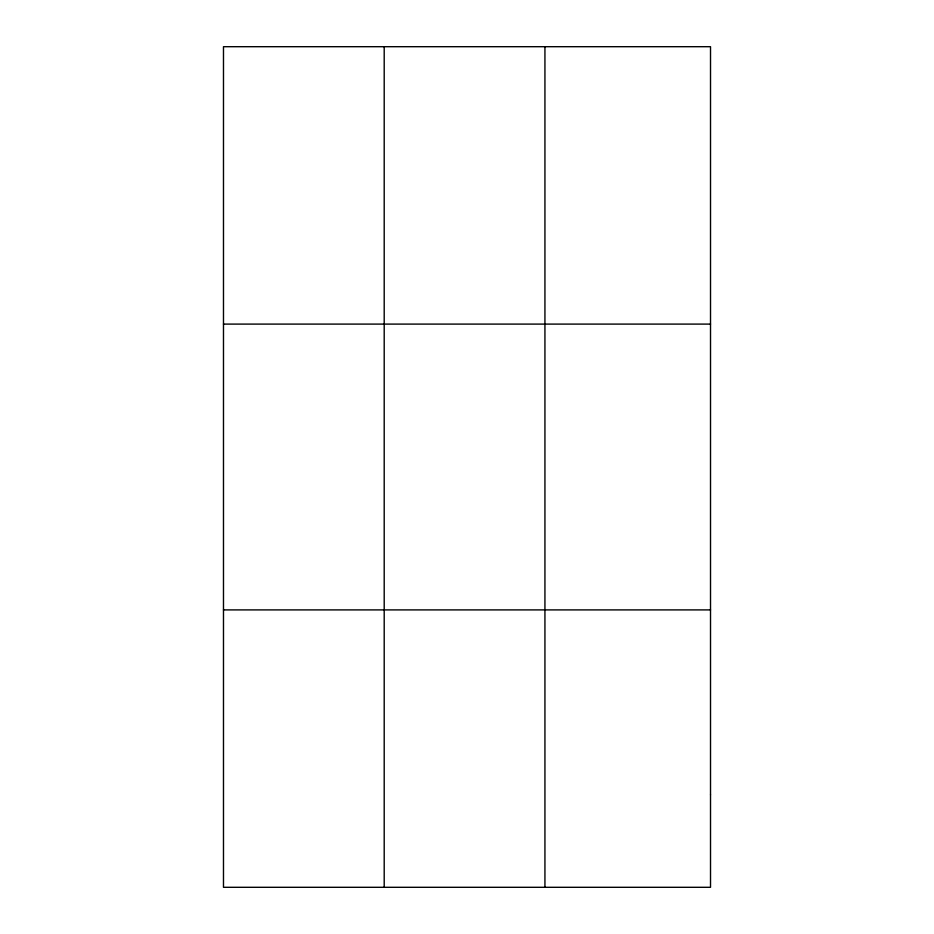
<?xml version="1.0" encoding="UTF-8"?>
<svg xmlns="http://www.w3.org/2000/svg" width="934" height="934" viewBox="0 0 934 934"><rect width="100%" height="100%" fill="white"/><g stroke="black" fill="none" stroke-linecap="round" stroke-linejoin="round"><path stroke-width="1.4" d="M384.201 887.3L384.201 46.7M544.931 887.3L544.931 46.7M223.483 324.098L710.517 324.098M223.483 609.902L710.517 609.902M710.517 794.834L710.517 887.3L223.483 887.3L223.483 46.7L710.517 46.7L710.517 794.834"/></g></svg>
